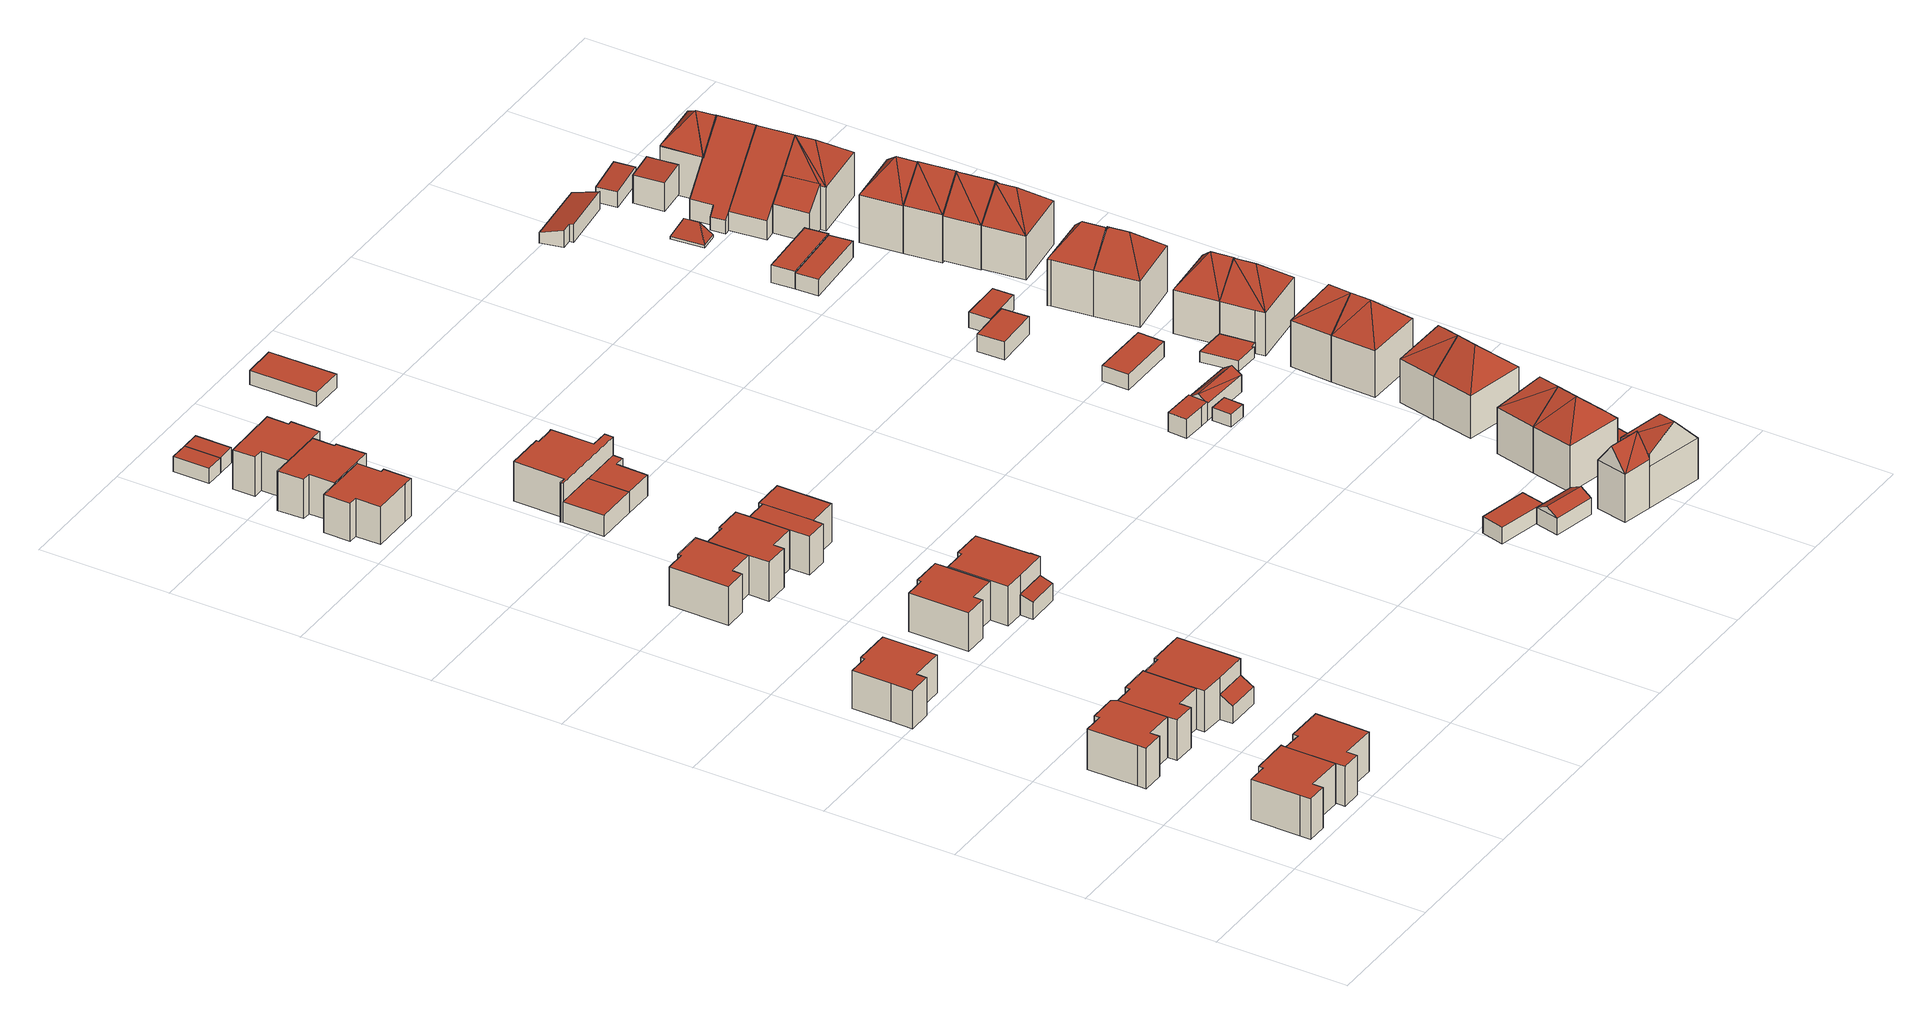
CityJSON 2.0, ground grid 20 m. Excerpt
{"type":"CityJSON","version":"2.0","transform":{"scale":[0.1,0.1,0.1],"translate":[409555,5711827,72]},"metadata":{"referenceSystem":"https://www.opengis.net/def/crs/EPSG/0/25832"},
"CityObjects":{
"building1":{"type":"Building","attributes":{"Gemeindeschluessel":"05978036","Geometrietyp2DReferenz":"3000","function":"31001_1000","roofType":"1000","measuredHeight":6.42},"geometry":[{"type":"MultiSurface","lod":"2","boundaries":[[[0,1,2,3]],[[1,4,5,2]],[[4,6,7,5]],[[6,8,9,7]],[[8,10,11,9]],[[10,12,13,11]],[[12,14,15,13]],[[14,16,17,15]],[[16,18,19,17]],[[18,0,3,19]],[[18,16,14,12,10,8,6,4,1,0]],[[3,2,5,7,9,11,13,15,17,19]]],"semantics":{"surfaces":[{"type":"WallSurface"},{"type":"RoofSurface"},{"type":"GroundSurface"}],"values":[0,0,0,0,0,0,0,0,0,0,1,2]}}]},
"building2":{"type":"Building","attributes":{"Gemeindeschluessel":"05978036","Geometrietyp2DReferenz":"3000","function":"31001_1000","roofType":"1000","measuredHeight":6.4},"geometry":[{"type":"MultiSurface","lod":"2","boundaries":[[[20,21,22,23]],[[21,24,25,22]],[[24,26,27,25]],[[26,28,29,27]],[[28,30,31,29]],[[30,32,33,31]],[[32,34,35,33]],[[34,36,37,35]],[[36,38,39,37]],[[38,20,23,39]],[[38,36,34,32,30,28,26,24,21,20]],[[23,22,25,27,29,31,33,35,37,39]]],"semantics":{"surfaces":[{"type":"WallSurface"},{"type":"RoofSurface"},{"type":"GroundSurface"}],"values":[0,0,0,0,0,0,0,0,0,0,1,2]}}]},
"building3":{"type":"Building","attributes":{"Gemeindeschluessel":"05978036","Geometrietyp2DReferenz":"3000","function":"31001_1000","roofType":"1000","measuredHeight":6.36},"geometry":[{"type":"MultiSurface","lod":"2","boundaries":[[[40,14,41,42]],[[14,12,43,41]],[[12,44,45,43]],[[44,46,47,45]],[[46,48,49,47]],[[48,50,51,49]],[[50,52,53,51]],[[52,54,55,53]],[[54,40,42,55]],[[54,52,50,48,46,44,12,14,40]],[[42,41,43,45,47,49,51,53,55]]],"semantics":{"surfaces":[{"type":"WallSurface"},{"type":"RoofSurface"},{"type":"GroundSurface"}],"values":[0,0,0,0,0,0,0,0,0,1,2]}}]},
"building4":{"type":"Building","attributes":{"Gemeindeschluessel":"05978036","Geometrietyp2DReferenz":"3000","function":"31001_1000","roofType":"1000","measuredHeight":6.06},"geometry":[{"type":"MultiSurface","lod":"2","boundaries":[[[56,57,58,59]],[[57,60,61,58]],[[60,62,63,61]],[[62,64,65,63]],[[64,66,67,65]],[[66,68,69,67]],[[68,70,71,69]],[[70,72,73,71]],[[72,56,59,73]],[[72,70,68,66,64,62,60,57,56]],[[59,58,61,63,65,67,69,71,73]]],"semantics":{"surfaces":[{"type":"WallSurface"},{"type":"RoofSurface"},{"type":"GroundSurface"}],"values":[0,0,0,0,0,0,0,0,0,1,2]}}]},
"building5":{"type":"Building","attributes":{"Gemeindeschluessel":"05978036","Geometrietyp2DReferenz":"3000","function":"31001_1000","roofType":"1000","measuredHeight":6.47},"geometry":[{"type":"MultiSurface","lod":"2","boundaries":[[[74,34,35,75]],[[34,32,33,35]],[[32,76,77,33]],[[76,78,79,77]],[[78,80,81,79]],[[80,82,83,81]],[[82,84,85,83]],[[84,86,87,85]],[[86,88,89,87]],[[88,74,75,89]],[[88,86,84,82,80,78,76,32,34,74]],[[75,35,33,77,79,81,83,85,87,89]]],"semantics":{"surfaces":[{"type":"WallSurface"},{"type":"RoofSurface"},{"type":"GroundSurface"}],"values":[0,0,0,0,0,0,0,0,0,0,1,2]}}]},
"building6":{"type":"Building","attributes":{"Gemeindeschluessel":"05978036","Geometrietyp2DReferenz":"3000","function":"31001_1000"},"children":["building6-1","building6-2"]},
"building6-1":{"type":"BuildingPart","attributes":{"roofType":"1000","measuredHeight":6.48},"parents":["building6"],"geometry":[{"type":"MultiSurface","lod":"2","boundaries":[[[90,91,92,93]],[[91,94,95,92]],[[94,96,97,95]],[[96,98,99,97]],[[98,100,101,99]],[[100,102,103,104,101]],[[105,106,107,108,109]],[[106,90,93,107]],[[106,105,102,100,98,96,94,91,90]],[[93,92,95,97,99,101,104,108,107]],[[109,103,102,105]],[[109,108,104,103]]],"semantics":{"surfaces":[{"type":"WallSurface"},{"type":"RoofSurface"},{"type":"GroundSurface"},{"type":"ClosureSurface"}],"values":[0,0,0,0,0,0,0,0,1,2,0,3]}}]},
"building6-2":{"type":"BuildingPart","attributes":{"roofType":"2100","measuredHeight":3.82},"parents":["building6"],"geometry":[{"type":"MultiSurface","lod":"2","boundaries":[[[110,109,108,111]],[[103,112,113,104]],[[112,114,115,113]],[[114,110,111,115]],[[114,112,103,109,110]],[[111,108,104,113,115]],[[104,108,109,103]]],"semantics":{"surfaces":[{"type":"WallSurface"},{"type":"RoofSurface"},{"type":"GroundSurface"},{"type":"ClosureSurface"}],"values":[0,0,0,0,1,2,3]}}]},
"building7":{"type":"Building","attributes":{"Gemeindeschluessel":"05978036","Geometrietyp2DReferenz":"3000","function":"31001_1000","roofType":"1000","measuredHeight":6.13},"geometry":[{"type":"MultiSurface","lod":"2","boundaries":[[[116,117,118,119]],[[117,120,121,118]],[[120,122,123,121]],[[122,124,125,123]],[[124,126,127,125]],[[126,128,129,127]],[[128,130,131,129]],[[130,132,133,131]],[[132,116,119,133]],[[132,130,128,126,124,122,120,117,116]],[[119,118,121,123,125,127,129,131,133]]],"semantics":{"surfaces":[{"type":"WallSurface"},{"type":"RoofSurface"},{"type":"GroundSurface"}],"values":[0,0,0,0,0,0,0,0,0,1,2]}}]},
"building8":{"type":"Building","attributes":{"Gemeindeschluessel":"05978036","Geometrietyp2DReferenz":"3000","function":"31001_1000","roofType":"1000","measuredHeight":6.18},"geometry":[{"type":"MultiSurface","lod":"2","boundaries":[[[134,135,136,137]],[[135,138,139,136]],[[138,140,141,139]],[[140,142,143,141]],[[142,144,145,143]],[[144,146,147,145]],[[146,148,149,147]],[[148,150,151,149]],[[150,134,137,151]],[[150,148,146,144,142,140,138,135,134]],[[137,136,139,141,143,145,147,149,151]]],"semantics":{"surfaces":[{"type":"WallSurface"},{"type":"RoofSurface"},{"type":"GroundSurface"}],"values":[0,0,0,0,0,0,0,0,0,1,2]}}]},
"building9":{"type":"Building","attributes":{"Gemeindeschluessel":"05978036","Geometrietyp2DReferenz":"3000","function":"31001_1000","roofType":"1000","measuredHeight":6.03},"geometry":[{"type":"MultiSurface","lod":"2","boundaries":[[[152,153,154,155]],[[153,156,157,154]],[[156,158,159,157]],[[158,160,161,159]],[[160,162,163,161]],[[162,164,165,163]],[[164,166,167,165]],[[166,168,169,167]],[[168,170,171,169]],[[170,152,155,171]],[[170,168,166,164,162,160,158,156,153,152]],[[155,154,157,159,161,163,165,167,169,171]]],"semantics":{"surfaces":[{"type":"WallSurface"},{"type":"RoofSurface"},{"type":"GroundSurface"}],"values":[0,0,0,0,0,0,0,0,0,0,1,2]}}]},
"building10":{"type":"Building","attributes":{"Gemeindeschluessel":"05978036","Geometrietyp2DReferenz":"3000","function":"31001_1000","roofType":"1000","measuredHeight":6.16},"geometry":[{"type":"MultiSurface","lod":"2","boundaries":[[[172,116,173,174]],[[116,132,175,173]],[[132,176,177,175]],[[176,178,179,177]],[[178,180,181,179]],[[180,182,183,181]],[[182,184,185,183]],[[184,186,187,185]],[[186,188,189,187]],[[188,172,174,189]],[[188,186,184,182,180,178,176,132,116,172]],[[174,173,175,177,179,181,183,185,187,189]]],"semantics":{"surfaces":[{"type":"WallSurface"},{"type":"RoofSurface"},{"type":"GroundSurface"}],"values":[0,0,0,0,0,0,0,0,0,0,1,2]}}]},
"building11":{"type":"Building","attributes":{"Gemeindeschluessel":"05978036","Geometrietyp2DReferenz":"3000","function":"31001_1000"},"children":["building11-1","building11-2"]},
"building11-1":{"type":"BuildingPart","attributes":{"roofType":"2100","measuredHeight":3.26},"parents":["building11"],"geometry":[{"type":"MultiSurface","lod":"2","boundaries":[[[190,191,192,193]],[[194,195,196,197]],[[195,190,193,196]],[[195,194,191,190]],[[193,192,197,196]],[[197,192,191,194]]],"semantics":{"surfaces":[{"type":"WallSurface"},{"type":"RoofSurface"},{"type":"GroundSurface"},{"type":"ClosureSurface"}],"values":[0,0,0,1,2,3]}}]},
"building11-2":{"type":"BuildingPart","attributes":{"roofType":"1000","measuredHeight":6.27},"parents":["building11"],"geometry":[{"type":"MultiSurface","lod":"2","boundaries":[[[198,199,151,137]],[[199,200,201,151]],[[200,202,203,201]],[[202,204,205,203]],[[204,206,207,205]],[[206,208,209,207]],[[208,210,194,197,209]],[[211,212,213,192,191]],[[212,198,137,213]],[[212,211,210,208,206,204,202,200,199,198]],[[137,151,201,203,205,207,209,197,192,213]],[[191,194,210,211]],[[191,192,197,194]]],"semantics":{"surfaces":[{"type":"WallSurface"},{"type":"RoofSurface"},{"type":"GroundSurface"},{"type":"ClosureSurface"}],"values":[0,0,0,0,0,0,0,0,0,1,2,0,3]}}]},
"building12":{"type":"Building","attributes":{"Gemeindeschluessel":"05978036","Geometrietyp2DReferenz":"3000","function":"31001_1000","roofType":"1000","measuredHeight":6.2},"geometry":[{"type":"MultiSurface","lod":"2","boundaries":[[[214,215,216,217]],[[215,218,219,216]],[[218,220,221,219]],[[220,222,223,221]],[[222,224,225,223]],[[224,226,157,225]],[[226,227,154,157]],[[227,228,229,154]],[[228,230,231,229]],[[230,214,217,231]],[[230,228,227,226,224,222,220,218,215,214]],[[217,216,219,221,223,225,157,154,229,231]]],"semantics":{"surfaces":[{"type":"WallSurface"},{"type":"RoofSurface"},{"type":"GroundSurface"}],"values":[0,0,0,0,0,0,0,0,0,0,1,2]}}]},
"building13":{"type":"Building","attributes":{"Gemeindeschluessel":"05978036","Geometrietyp2DReferenz":"3000","function":"31001_2460","roofType":"1000","measuredHeight":2.4},"geometry":[{"type":"MultiSurface","lod":"2","boundaries":[[[232,233,234,235]],[[233,236,237,234]],[[236,238,239,237]],[[238,232,235,239]],[[238,236,233,232]],[[235,234,237,239]]],"semantics":{"surfaces":[{"type":"WallSurface"},{"type":"RoofSurface"},{"type":"GroundSurface"}],"values":[0,0,0,0,1,2]}}]},
"building14":{"type":"Building","attributes":{"Gemeindeschluessel":"05978036","Geometrietyp2DReferenz":"3000","function":"31001_1000","roofType":"1000","measuredHeight":6.21},"geometry":[{"type":"MultiSurface","lod":"2","boundaries":[[[215,240,241,216]],[[240,242,243,241]],[[242,244,245,243]],[[244,246,247,245]],[[246,248,249,247]],[[248,250,251,249]],[[250,252,253,251]],[[252,218,219,253]],[[218,215,216,219]],[[218,252,250,248,246,244,242,240,215]],[[216,241,243,245,247,249,251,253,219]]],"semantics":{"surfaces":[{"type":"WallSurface"},{"type":"RoofSurface"},{"type":"GroundSurface"}],"values":[0,0,0,0,0,0,0,0,0,1,2]}}]},
"building15":{"type":"Building","attributes":{"Gemeindeschluessel":"05978036","Geometrietyp2DReferenz":"3000","function":"31001_1000"},"children":["building15-1","building15-2"]},
"building15-1":{"type":"BuildingPart","attributes":{"roofType":"1000","measuredHeight":6.13},"parents":["building15"],"geometry":[{"type":"MultiSurface","lod":"2","boundaries":[[[254,255,256,257]],[[255,258,259,256]],[[258,184,260,259]],[[184,182,261,260]],[[182,262,263,261]],[[182,184,258,255,254,262]],[[263,257,256,259,260,261]],[[254,257,263,262]]],"semantics":{"surfaces":[{"type":"WallSurface"},{"type":"RoofSurface"},{"type":"GroundSurface"},{"type":"ClosureSurface"}],"values":[0,0,0,0,0,1,2,3]}}]},
"building15-2":{"type":"BuildingPart","attributes":{"roofType":"1000","measuredHeight":6.13},"parents":["building15"],"geometry":[{"type":"MultiSurface","lod":"2","boundaries":[[[264,254,257,265]],[[262,266,267,263]],[[266,268,269,267]],[[268,264,265,269]],[[268,266,262,254,264]],[[265,257,263,267,269]],[[254,262,263,257]]],"semantics":{"surfaces":[{"type":"WallSurface"},{"type":"RoofSurface"},{"type":"GroundSurface"},{"type":"ClosureSurface"}],"values":[0,0,0,0,1,2,3]}}]},
"building16":{"type":"Building","attributes":{"Gemeindeschluessel":"05978036","Geometrietyp2DReferenz":"3000","function":"31001_2460","roofType":"1000","measuredHeight":2.4},"geometry":[{"type":"MultiSurface","lod":"2","boundaries":[[[238,236,237,239]],[[236,270,271,237]],[[270,272,273,271]],[[272,238,239,273]],[[272,270,236,238]],[[239,237,271,273]]],"semantics":{"surfaces":[{"type":"WallSurface"},{"type":"RoofSurface"},{"type":"GroundSurface"}],"values":[0,0,0,0,1,2]}}]},
"building17":{"type":"Building","attributes":{"Gemeindeschluessel":"05978036","Geometrietyp2DReferenz":"3000","function":"31001_1000"},"children":["building17-1","building17-2","building17-3"]},
"building17-1":{"type":"BuildingPart","attributes":{"roofType":"1000","measuredHeight":3.3},"parents":["building17"],"geometry":[{"type":"MultiSurface","lod":"2","boundaries":[[[274,275,276,277]],[[274,277,278,279]],[[279,280,275,274]],[[277,276,281,278]],[[281,276,275,280]],[[279,278,281,280]]],"semantics":{"surfaces":[{"type":"WallSurface"},{"type":"RoofSurface"},{"type":"GroundSurface"},{"type":"ClosureSurface"}],"values":[0,0,1,2,3,3]}}]},
"building17-2":{"type":"BuildingPart","attributes":{"roofType":"1000","measuredHeight":6.22},"parents":["building17"],"geometry":[{"type":"MultiSurface","lod":"2","boundaries":[[[282,283,284,285]],[[283,286,287,284]],[[286,288,289,287]],[[288,290,291,289]],[[290,292,293,291]],[[292,294,295,293]],[[294,296,297,295]],[[296,298,299,297]],[[298,300,301,299]],[[300,302,303,304,301]],[[305,282,285,276,275]],[[305,302,300,298,296,294,292,290,288,286,283,282]],[[285,284,287,289,291,293,295,297,299,301,304,281,276]],[[275,280,303,302,305]],[[275,276,281,280]],[[280,281,304,303]]],"semantics":{"surfaces":[{"type":"WallSurface"},{"type":"RoofSurface"},{"type":"GroundSurface"},{"type":"ClosureSurface"}],"values":[0,0,0,0,0,0,0,0,0,0,0,1,2,0,3,3]}}]},
"building17-3":{"type":"BuildingPart","attributes":{"roofType":"1000","measuredHeight":3.25},"parents":["building17"],"geometry":[{"type":"MultiSurface","lod":"2","boundaries":[[[303,306,307,304]],[[306,308,309,307]],[[308,310,311,309]],[[310,279,278,311]],[[310,308,306,303,280,279]],[[278,281,304,307,309,311]],[[281,278,279,280]],[[281,280,303,304]]],"semantics":{"surfaces":[{"type":"WallSurface"},{"type":"RoofSurface"},{"type":"GroundSurface"},{"type":"ClosureSurface"}],"values":[0,0,0,0,1,2,3,3]}}]},
"building18":{"type":"Building","attributes":{"Gemeindeschluessel":"05978036","Geometrietyp2DReferenz":"3000","function":"31001_2460","roofType":"1000","measuredHeight":2.18},"geometry":[{"type":"MultiSurface","lod":"2","boundaries":[[[312,313,314,315]],[[313,316,317,314]],[[316,318,319,317]],[[318,312,315,319]],[[318,316,313,312]],[[315,314,317,319]]],"semantics":{"surfaces":[{"type":"WallSurface"},{"type":"RoofSurface"},{"type":"GroundSurface"}],"values":[0,0,0,0,1,2]}}]},
"building19":{"type":"Building","attributes":{"Gemeindeschluessel":"05978036","Geometrietyp2DReferenz":"3000","function":"31001_2460","roofType":"1000","measuredHeight":2.6},"geometry":[{"type":"MultiSurface","lod":"2","boundaries":[[[320,321,322,323]],[[321,324,325,322]],[[324,326,327,325]],[[326,320,323,327]],[[326,324,321,320]],[[323,322,325,327]]],"semantics":{"surfaces":[{"type":"WallSurface"},{"type":"RoofSurface"},{"type":"GroundSurface"}],"values":[0,0,0,0,1,2]}}]},
"building20":{"type":"Building","attributes":{"Gemeindeschluessel":"05978036","Geometrietyp2DReferenz":"3000","function":"31001_2460","roofType":"3100","measuredHeight":3.61},"geometry":[{"type":"MultiSurface","lod":"2","boundaries":[[[328,329,330,331]],[[329,332,333,330]],[[332,334,335,333]],[[334,328,331,335]],[[332,329,336]],[[328,334,337]],[[329,328,337,336]],[[334,332,336,337]],[[331,330,333,335]]],"semantics":{"surfaces":[{"type":"WallSurface"},{"type":"RoofSurface"},{"type":"GroundSurface"}],"values":[0,0,0,0,0,0,1,1,2]}}]},
"building21":{"type":"Building","attributes":{"Gemeindeschluessel":"05978036","Geometrietyp2DReferenz":"3000","function":"31001_1000"},"children":["building21-1","building21-2"]},
"building21-1":{"type":"BuildingPart","attributes":{"roofType":"5000","measuredHeight":11.39},"parents":["building21"],"geometry":[{"type":"MultiSurface","lod":"2","boundaries":[[[338,339,340,341]],[[339,342,343,340]],[[342,344,345,343]],[[344,346,347,345]],[[346,348,349,347]],[[348,350,351,349]],[[350,352,353,351]],[[352,354,355,353]],[[356,357,358]],[[357,359,358]],[[357,360,361,362,363,364,359]],[[359,356,358]],[[356,359,352,350,348,365]],[[344,356,365,346]],[[346,365,348]],[[352,359,364,366,354]],[[338,367,361,360,339]],[[339,360,357,342]],[[342,357,356,344]],[[341,340,343,345,347,349,351,353,355]],[[341,355,354,338]],[[367,362,361]],[[366,364,363]],[[354,366,367,338]],[[366,363,362,367]]],"semantics":{"surfaces":[{"type":"WallSurface"},{"type":"RoofSurface"},{"type":"GroundSurface"},{"type":"ClosureSurface"}],"values":[0,0,0,0,0,0,0,0,1,1,1,1,1,0,0,0,0,0,0,2,3,0,0,3,3]}}]},
"building21-2":{"type":"BuildingPart","attributes":{"roofType":"3100","measuredHeight":11.04},"parents":["building21"],"geometry":[{"type":"MultiSurface","lod":"2","boundaries":[[[366,368,369,355,354]],[[368,370,371,369]],[[370,367,338,341,371]],[[372,373,362,367]],[[367,370,372]],[[373,372,368]],[[368,366,363,373]],[[372,370,368]],[[341,355,369,371]],[[354,355,341,338]],[[354,338,367,366]],[[362,373,363]],[[367,362,363,366]]],"semantics":{"surfaces":[{"type":"WallSurface"},{"type":"RoofSurface"},{"type":"GroundSurface"},{"type":"ClosureSurface"}],"values":[0,0,0,1,1,1,1,0,2,3,3,0,3]}}]},
"building22":{"type":"Building","attributes":{"Gemeindeschluessel":"05978036","Geometrietyp2DReferenz":"3000","function":"31001_2460","roofType":"9999","measuredHeight":3},"geometry":[{"type":"MultiSurface","lod":"2","boundaries":[[[374,375,376,377,378]],[[378,377,379,380]],[[377,376,381,379]],[[376,375,382,381]],[[375,374,383,382]],[[374,378,380,383]],[[380,379,381,382,383]]],"semantics":{"surfaces":[{"type":"RoofSurface"},{"type":"WallSurface"},{"type":"GroundSurface"}],"values":[0,1,1,1,1,1,2]}}]},
"building23":{"type":"Building","attributes":{"Gemeindeschluessel":"05978036","Geometrietyp2DReferenz":"3000","function":"31001_1310","roofType":"1000","measuredHeight":2.07},"geometry":[{"type":"MultiSurface","lod":"2","boundaries":[[[384,385,386,387]],[[385,388,389,386]],[[388,390,391,389]],[[390,384,387,391]],[[390,388,385,384]],[[387,386,389,391]]],"semantics":{"surfaces":[{"type":"WallSurface"},{"type":"RoofSurface"},{"type":"GroundSurface"}],"values":[0,0,0,0,1,2]}}]},
"building24":{"type":"Building","attributes":{"Gemeindeschluessel":"05978036","Geometrietyp2DReferenz":"3000","function":"31001_1000"},"children":["building24-1","building24-2"]},
"building24-1":{"type":"BuildingPart","attributes":{"roofType":"1000","measuredHeight":3.26},"parents":["building24"],"geometry":[{"type":"MultiSurface","lod":"2","boundaries":[[[392,393,394,395]],[[393,396,397,394]],[[396,398,399,397]],[[398,400,401,399]],[[400,402,403,401]],[[402,404,405,403]],[[402,400,398,396,393,392,404]],[[405,395,394,397,399,401,403]],[[395,405,404,392]]],"semantics":{"surfaces":[{"type":"WallSurface"},{"type":"RoofSurface"},{"type":"GroundSurface"},{"type":"ClosureSurface"}],"values":[0,0,0,0,0,0,1,2,3]}}]},
"building24-2":{"type":"BuildingPart","attributes":{"roofType":"5000","measuredHeight":11.47},"parents":["building24"],"geometry":[{"type":"MultiSurface","lod":"2","boundaries":[[[406,407,408,405,404]],[[407,409,410,408]],[[409,411,412,410]],[[411,413,414,412]],[[413,415,392,395,414]],[[409,407,416]],[[407,406,415,413,417]],[[407,417,416]],[[411,416,417]],[[416,411,409]],[[417,413,411]],[[395,405,408,410,412,414]],[[404,392,415,406]],[[404,405,395,392]]],"semantics":{"surfaces":[{"type":"WallSurface"},{"type":"RoofSurface"},{"type":"GroundSurface"},{"type":"ClosureSurface"}],"values":[0,0,0,0,0,1,1,1,1,1,0,2,0,3]}}]},
"building25":{"type":"Building","attributes":{"Gemeindeschluessel":"05978036","Geometrietyp2DReferenz":"3000","function":"31001_2460","roofType":"3100","measuredHeight":3.67},"geometry":[{"type":"MultiSurface","lod":"2","boundaries":[[[418,419,420,383]],[[419,421,422,420]],[[421,423,380,422]],[[423,418,383,380]],[[421,419,424]],[[418,423,425]],[[418,424,419]],[[424,418,425]],[[425,421,424]],[[421,425,423]],[[383,420,422,380]]],"semantics":{"surfaces":[{"type":"WallSurface"},{"type":"RoofSurface"},{"type":"GroundSurface"}],"values":[0,0,0,0,0,0,1,1,1,1,2]}}]},
"building26":{"type":"Building","attributes":{"Gemeindeschluessel":"05978036","Geometrietyp2DReferenz":"3000","function":"31001_1000","roofType":"5000","measuredHeight":11.5},"geometry":[{"type":"MultiSurface","lod":"2","boundaries":[[[411,426,427,412]],[[426,428,429,427]],[[428,413,414,429]],[[413,411,412,414]],[[428,426,430]],[[411,413,431]],[[426,431,430]],[[431,426,411]],[[430,413,428]],[[413,430,431]],[[412,427,429,414]]],"semantics":{"surfaces":[{"type":"WallSurface"},{"type":"RoofSurface"},{"type":"GroundSurface"}],"values":[0,0,0,0,1,0,1,1,1,1,2]}}]},
"building27":{"type":"Building","attributes":{"Gemeindeschluessel":"05978036","Geometrietyp2DReferenz":"3000","function":"31001_2460","roofType":"1000","measuredHeight":2.56},"geometry":[{"type":"MultiSurface","lod":"2","boundaries":[[[432,433,434,435]],[[433,436,437,434]],[[436,438,439,437]],[[438,432,435,439]],[[438,436,433,432]],[[435,434,437,439]]],"semantics":{"surfaces":[{"type":"WallSurface"},{"type":"RoofSurface"},{"type":"GroundSurface"}],"values":[0,0,0,0,1,2]}}]},
"building28":{"type":"Building","attributes":{"Gemeindeschluessel":"05978036","Geometrietyp2DReferenz":"3000","function":"31001_1000","roofType":"5000","measuredHeight":11.03},"geometry":[{"type":"MultiSurface","lod":"2","boundaries":[[[440,441,442,443]],[[441,444,445,442]],[[444,446,447,445]],[[446,440,443,447]],[[444,441,448]],[[440,446,449]],[[441,440,449,448]],[[446,444,448,449]],[[443,442,445,447]]],"semantics":{"surfaces":[{"type":"WallSurface"},{"type":"RoofSurface"},{"type":"GroundSurface"}],"values":[0,0,0,0,1,0,1,1,2]}}]},
"building29":{"type":"Building","attributes":{"Gemeindeschluessel":"05978036","Geometrietyp2DReferenz":"3000","function":"31001_2460","roofType":"1000","measuredHeight":2.84},"geometry":[{"type":"MultiSurface","lod":"2","boundaries":[[[450,451,452,453]],[[451,454,455,452]],[[454,456,457,455]],[[456,450,453,457]],[[456,454,451,450]],[[453,452,455,457]]],"semantics":{"surfaces":[{"type":"WallSurface"},{"type":"RoofSurface"},{"type":"GroundSurface"}],"values":[0,0,0,0,1,2]}}]},
"building30":{"type":"Building","attributes":{"Gemeindeschluessel":"05978036","Geometrietyp2DReferenz":"3000","function":"31001_1000","roofType":"5000","measuredHeight":11.17},"geometry":[{"type":"MultiSurface","lod":"2","boundaries":[[[446,458,459,460]],[[458,461,462,459]],[[461,440,463,462]],[[440,446,460,463]],[[461,458,464]],[[446,440,449]],[[458,449,464]],[[449,458,446]],[[464,440,461]],[[440,464,449]],[[460,459,462,463]]],"semantics":{"surfaces":[{"type":"WallSurface"},{"type":"RoofSurface"},{"type":"GroundSurface"}],"values":[0,0,0,0,1,0,1,1,1,1,2]}}]},
"building31":{"type":"Building","attributes":{"Gemeindeschluessel":"05978036","Geometrietyp2DReferenz":"3000","function":"31001_2460","roofType":"1000","measuredHeight":2.38},"geometry":[{"type":"MultiSurface","lod":"2","boundaries":[[[465,466,467,468]],[[466,469,470,467]],[[469,471,472,470]],[[471,465,468,472]],[[471,469,466,465]],[[468,467,470,472]]],"semantics":{"surfaces":[{"type":"WallSurface"},{"type":"RoofSurface"},{"type":"GroundSurface"}],"values":[0,0,0,0,1,2]}}]},
"building32":{"type":"Building","attributes":{"Gemeindeschluessel":"05978036","Geometrietyp2DReferenz":"3000","function":"31001_1000","roofType":"5000","measuredHeight":11.47},"geometry":[{"type":"MultiSurface","lod":"2","boundaries":[[[473,474,475,476]],[[474,477,478,475]],[[477,479,480,478]],[[479,473,476,480]],[[477,474,481]],[[473,479,482]],[[482,474,473]],[[474,482,481]],[[479,481,482]],[[481,479,477]],[[476,475,478,480]]],"semantics":{"surfaces":[{"type":"WallSurface"},{"type":"RoofSurface"},{"type":"GroundSurface"}],"values":[0,0,0,0,1,0,1,1,1,1,2]}}]},
"building33":{"type":"Building","attributes":{"Gemeindeschluessel":"05978036","Geometrietyp2DReferenz":"3000","function":"31001_1000","roofType":"5000","measuredHeight":11.48},"geometry":[{"type":"MultiSurface","lod":"2","boundaries":[[[479,483,484,480]],[[483,485,486,484]],[[485,473,476,486]],[[473,479,480,476]],[[485,483,487]],[[479,473,482]],[[483,482,487]],[[482,483,479]],[[487,473,485]],[[473,487,482]],[[480,484,486,476]]],"semantics":{"surfaces":[{"type":"WallSurface"},{"type":"RoofSurface"},{"type":"GroundSurface"}],"values":[0,0,0,0,1,0,1,1,1,1,2]}}]},
"building34":{"type":"Building","attributes":{"Gemeindeschluessel":"05978036","Geometrietyp2DReferenz":"3000","function":"31001_1000"},"children":["building34-1","building34-2","building34-3"]},
"building34-1":{"type":"BuildingPart","attributes":{"roofType":"5000","measuredHeight":10.93},"parents":["building34"],"geometry":[{"type":"MultiSurface","lod":"2","boundaries":[[[488,489,490,491,492]],[[489,493,494,490]],[[493,495,496,497,494]],[[498,499,500,501,502]],[[499,503,504,505,500]],[[493,489,506]],[[499,506,489,488,503]],[[506,499,507]],[[507,493,506]],[[493,507,498,495]],[[507,499,498]],[[505,491,490,494,497,501,500]],[[492,504,503,488]],[[492,491,505,504]],[[502,496,495,498]],[[502,501,497,496]]],"semantics":{"surfaces":[{"type":"WallSurface"},{"type":"RoofSurface"},{"type":"GroundSurface"},{"type":"ClosureSurface"}],"values":[0,0,0,0,0,1,1,1,1,1,0,2,0,3,0,3]}}]},
"building34-2":{"type":"BuildingPart","attributes":{"roofType":"1000","measuredHeight":2.9},"parents":["building34"],"geometry":[{"type":"MultiSurface","lod":"2","boundaries":[[[504,508,509,505]],[[508,510,511,509]],[[510,512,513,511]],[[512,514,515,513]],[[514,492,491,515]],[[514,512,510,508,504,492]],[[491,505,509,511,513,515]],[[505,491,492,504]]],"semantics":{"surfaces":[{"type":"WallSurface"},{"type":"RoofSurface"},{"type":"GroundSurface"},{"type":"ClosureSurface"}],"values":[0,0,0,0,0,1,2,3]}}]},
"building34-3":{"type":"BuildingPart","attributes":{"roofType":"1000","measuredHeight":1.72},"parents":["building34"],"geometry":[{"type":"MultiSurface","lod":"2","boundaries":[[[516,517,518,519]],[[517,520,521,518]],[[520,502,501,521]],[[496,522,523,497]],[[522,516,519,523]],[[522,496,502,520,517,516]],[[519,518,521,501,497,523]],[[497,501,502,496]]],"semantics":{"surfaces":[{"type":"WallSurface"},{"type":"RoofSurface"},{"type":"GroundSurface"},{"type":"ClosureSurface"}],"values":[0,0,0,0,0,1,2,3]}}]},
"building35":{"type":"Building","attributes":{"Gemeindeschluessel":"05978036","Geometrietyp2DReferenz":"3000","function":"31001_2460","roofType":"1000","measuredHeight":2.59},"geometry":[{"type":"MultiSurface","lod":"2","boundaries":[[[524,525,526,527]],[[525,528,529,526]],[[528,530,531,529]],[[530,532,533,531]],[[532,524,527,533]],[[532,530,528,525,524]],[[527,526,529,531,533]]],"semantics":{"surfaces":[{"type":"WallSurface"},{"type":"RoofSurface"},{"type":"GroundSurface"}],"values":[0,0,0,0,0,1,2]}}]},
"building36":{"type":"Building","attributes":{"Gemeindeschluessel":"05978036","Geometrietyp2DReferenz":"3000","function":"31001_2460","roofType":"1000","measuredHeight":2.76},"geometry":[{"type":"MultiSurface","lod":"2","boundaries":[[[534,535,536,526]],[[535,537,538,536]],[[537,539,540,538]],[[539,541,531,540]],[[541,542,529,531]],[[542,534,526,529]],[[542,541,539,537,535,534]],[[526,536,538,540,531,529]]],"semantics":{"surfaces":[{"type":"WallSurface"},{"type":"RoofSurface"},{"type":"GroundSurface"}],"values":[0,0,0,0,0,0,1,2]}}]},
"building37":{"type":"Building","attributes":{"Gemeindeschluessel":"05978036","Geometrietyp2DReferenz":"3000","function":"31001_1000","roofType":"5000","measuredHeight":11.09},"geometry":[{"type":"MultiSurface","lod":"2","boundaries":[[[498,543,544,545]],[[543,546,547,544]],[[546,499,548,547]],[[499,498,545,548]],[[546,543,549]],[[498,499,550]],[[549,498,550]],[[498,549,543]],[[546,550,499]],[[550,546,549]],[[545,544,547,548]]],"semantics":{"surfaces":[{"type":"WallSurface"},{"type":"RoofSurface"},{"type":"GroundSurface"}],"values":[0,0,0,0,1,0,1,1,1,1,2]}}]},
"building38":{"type":"Building","attributes":{"Gemeindeschluessel":"05978036","Geometrietyp2DReferenz":"3000","function":"31001_1310","roofType":"2100","measuredHeight":2.83},"geometry":[{"type":"MultiSurface","lod":"2","boundaries":[[[551,552,553,554]],[[552,555,556,553]],[[555,557,558,556]],[[557,559,560,558]],[[559,561,562,560]],[[561,551,554,562]],[[561,559,557,555,552,551]],[[554,553,556,558,560,562]]],"semantics":{"surfaces":[{"type":"WallSurface"},{"type":"RoofSurface"},{"type":"GroundSurface"}],"values":[0,0,0,0,0,0,1,2]}}]},
"building39":{"type":"Building","attributes":{"Gemeindeschluessel":"05978036","Geometrietyp2DReferenz":"3000","function":"31001_1000","roofType":"5000","measuredHeight":11.39},"geometry":[{"type":"MultiSurface","lod":"2","boundaries":[[[563,564,565,566]],[[564,567,568,565]],[[567,569,570,568]],[[569,563,566,570]],[[567,564,571]],[[563,569,572]],[[564,563,572,571]],[[569,567,571,572]],[[566,565,568,570]]],"semantics":{"surfaces":[{"type":"WallSurface"},{"type":"RoofSurface"},{"type":"GroundSurface"}],"values":[0,0,0,0,1,0,1,1,2]}}]},
"building40":{"type":"Building","attributes":{"Gemeindeschluessel":"05978036","Geometrietyp2DReferenz":"3000","function":"31001_2460","roofType":"5000","measuredHeight":2.7},"geometry":[{"type":"MultiSurface","lod":"2","boundaries":[[[573,574,575,576]],[[574,577,578,575]],[[577,579,580,578]],[[579,573,576,580]],[[581,582,579,577]],[[581,577,574]],[[582,581,574,573]],[[582,573,579]],[[576,575,578,580]]],"semantics":{"surfaces":[{"type":"WallSurface"},{"type":"RoofSurface"},{"type":"GroundSurface"}],"values":[0,0,0,0,1,1,1,1,2]}}]},
"building41":{"type":"Building","attributes":{"Gemeindeschluessel":"05978036","Geometrietyp2DReferenz":"3000","function":"31001_1000","roofType":"5000","measuredHeight":11.43},"geometry":[{"type":"MultiSurface","lod":"2","boundaries":[[[569,583,584,570]],[[583,585,586,584]],[[585,587,588,586]],[[587,589,566,588]],[[589,590,591,566]],[[590,569,570,591]],[[587,585,592]],[[585,583,569,590,592]],[[590,589,587,592]],[[570,584,586,588,566,591]]],"semantics":{"surfaces":[{"type":"WallSurface"},{"type":"RoofSurface"},{"type":"GroundSurface"}],"values":[0,0,0,0,0,0,1,1,1,2]}}]},
"building42":{"type":"Building","attributes":{"Gemeindeschluessel":"05978036","Geometrietyp2DReferenz":"3000","function":"31001_1000","roofType":"5000","measuredHeight":10.94},"geometry":[{"type":"MultiSurface","lod":"2","boundaries":[[[593,594,595,596]],[[594,597,598,595]],[[597,599,600,598]],[[599,593,596,600]],[[597,594,601]],[[593,599,602]],[[593,601,594]],[[601,593,602]],[[602,597,601]],[[597,602,599]],[[596,595,598,600]]],"semantics":{"surfaces":[{"type":"WallSurface"},{"type":"RoofSurface"},{"type":"GroundSurface"}],"values":[0,0,0,0,1,0,1,1,1,1,2]}}]},
"building43":{"type":"Building","attributes":{"Gemeindeschluessel":"05978036","Geometrietyp2DReferenz":"3000","function":"31001_1000","roofType":"3100","measuredHeight":11.24},"geometry":[{"type":"MultiSurface","lod":"2","boundaries":[[[603,593,604,605]],[[593,599,606,604]],[[599,607,608,606]],[[607,603,605,608]],[[599,593,609]],[[603,607,610]],[[603,609,593]],[[609,603,610]],[[610,599,609]],[[599,610,607]],[[605,604,606,608]]],"semantics":{"surfaces":[{"type":"WallSurface"},{"type":"RoofSurface"},{"type":"GroundSurface"}],"values":[0,0,0,0,0,0,1,1,1,1,2]}}]},
"building44":{"type":"Building","attributes":{"Gemeindeschluessel":"05978036","Geometrietyp2DReferenz":"3000","function":"31001_1000","roofType":"2100","measuredHeight":4.77},"geometry":[{"type":"MultiSurface","lod":"2","boundaries":[[[611,612,613,614]],[[612,615,616,613]],[[615,617,618,616]],[[617,619,620,618]],[[619,611,614,620]],[[619,617,615,612,611]],[[614,613,616,618,620]]],"semantics":{"surfaces":[{"type":"WallSurface"},{"type":"RoofSurface"},{"type":"GroundSurface"}],"values":[0,0,0,0,0,1,2]}}]},
"building45":{"type":"Building","attributes":{"Gemeindeschluessel":"05978036","Geometrietyp2DReferenz":"3000","function":"31001_2460","roofType":"2100","measuredHeight":2.68},"geometry":[{"type":"MultiSurface","lod":"2","boundaries":[[[621,622,623,624]],[[622,625,626,623]],[[625,627,628,626]],[[627,621,624,628]],[[627,625,622,621]],[[624,623,626,628]]],"semantics":{"surfaces":[{"type":"WallSurface"},{"type":"RoofSurface"},{"type":"GroundSurface"}],"values":[0,0,0,0,1,2]}}]},
"building46":{"type":"Building","attributes":{"Gemeindeschluessel":"05978036","Geometrietyp2DReferenz":"3000","function":"31001_1000","roofType":"3100","measuredHeight":11.76},"geometry":[{"type":"MultiSurface","lod":"2","boundaries":[[[629,630,631,632]],[[630,633,634,631]],[[633,635,636,634]],[[635,629,632,636]],[[633,630,637]],[[629,635,638]],[[629,637,630]],[[637,629,638]],[[638,633,637]],[[633,638,635]],[[632,631,634,636]]],"semantics":{"surfaces":[{"type":"WallSurface"},{"type":"RoofSurface"},{"type":"GroundSurface"}],"values":[0,0,0,0,0,0,1,1,1,1,2]}}]},
"building47":{"type":"Building","attributes":{"Gemeindeschluessel":"05978036","Geometrietyp2DReferenz":"3000","function":"31001_1000","roofType":"5000","measuredHeight":11.65},"geometry":[{"type":"MultiSurface","lod":"2","boundaries":[[[639,640,641,636]],[[640,642,643,641]],[[642,644,632,643]],[[644,639,636,632]],[[642,640,645]],[[639,644,646]],[[645,639,646]],[[639,645,640]],[[642,646,644]],[[646,642,645]],[[636,641,643,632]]],"semantics":{"surfaces":[{"type":"WallSurface"},{"type":"RoofSurface"},{"type":"GroundSurface"}],"values":[0,0,0,0,1,0,1,1,1,1,2]}}]},
"building48":{"type":"Building","attributes":{"Gemeindeschluessel":"05978036","Geometrietyp2DReferenz":"3000","function":"31001_1000"},"children":["building48-1","building48-2"]},
"building48-1":{"type":"BuildingPart","attributes":{"roofType":"2100","measuredHeight":7.21},"parents":["building48"],"geometry":[{"type":"MultiSurface","lod":"2","boundaries":[[[647,648,649,650,651]],[[648,652,653,649]],[[652,654,655,656,653]],[[652,648,647,654]],[[656,650,649,653]],[[651,655,654,647]],[[650,656,655,651]]],"semantics":{"surfaces":[{"type":"WallSurface"},{"type":"RoofSurface"},{"type":"GroundSurface"},{"type":"ClosureSurface"}],"values":[0,0,0,1,2,0,3]}}]},
"building48-2":{"type":"BuildingPart","attributes":{"roofType":"5000","measuredHeight":10.94},"parents":["building48"],"geometry":[{"type":"MultiSurface","lod":"2","boundaries":[[[657,651,650,658]],[[659,660,661,662]],[[660,663,664,661]],[[663,657,658,664]],[[663,665,657]],[[660,665,663]],[[665,660,666]],[[666,657,665]],[[666,651,657]],[[651,666,659,655]],[[660,659,666]],[[658,650,656,662,661,664]],[[662,656,655,659]],[[656,650,651,655]]],"semantics":{"surfaces":[{"type":"WallSurface"},{"type":"RoofSurface"},{"type":"GroundSurface"},{"type":"ClosureSurface"}],"values":[0,0,0,0,1,1,1,1,1,1,0,2,0,3]}}]},
"building49":{"type":"Building","attributes":{"Gemeindeschluessel":"05978036","Geometrietyp2DReferenz":"3000","function":"31001_1000","roofType":"5000","measuredHeight":10.94},"geometry":[{"type":"MultiSurface","lod":"2","boundaries":[[[667,668,669,670]],[[668,671,672,669]],[[671,673,674,672]],[[673,675,676,674]],[[675,677,678,676]],[[677,667,670,678]],[[666,671,668,679]],[[673,666,679,667,677,675]],[[668,667,679]],[[673,671,666]],[[669,672,674,676,678,670]]],"semantics":{"surfaces":[{"type":"WallSurface"},{"type":"RoofSurface"},{"type":"GroundSurface"}],"values":[0,0,0,0,0,0,1,1,0,0,2]}}]},
"building50":{"type":"Building","attributes":{"Gemeindeschluessel":"05978036","Geometrietyp2DReferenz":"3000","function":"31001_1000","roofType":"3100","measuredHeight":11.04},"geometry":[{"type":"MultiSurface","lod":"2","boundaries":[[[680,681,682,683]],[[681,684,685,682]],[[684,686,687,685]],[[686,688,689,687]],[[688,690,691,689]],[[690,692,693,691]],[[692,694,695,693]],[[694,668,669,695]],[[668,696,697,669]],[[696,667,670,697]],[[667,698,678,670]],[[698,680,683,678]],[[696,668,694,692]],[[692,690,688,686,684,681,680,698,667,696]],[[683,682,685,687,689,691,693,695,669,697,670,678]]],"semantics":{"surfaces":[{"type":"WallSurface"},{"type":"RoofSurface"},{"type":"GroundSurface"}],"values":[0,0,0,0,0,0,0,0,0,0,0,0,1,1,2]}}]},
"building51":{"type":"Building","attributes":{"Gemeindeschluessel":"05978036","Geometrietyp2DReferenz":"3000","function":"31001_1000","roofType":"5000","measuredHeight":11.07},"geometry":[{"type":"MultiSurface","lod":"2","boundaries":[[[699,700,695,701]],[[700,702,691,695]],[[702,703,689,691]],[[703,704,705,689]],[[704,699,701,705]],[[699,706,707]],[[706,699,704]],[[707,702,708]],[[707,703,702]],[[703,707,706]],[[708,700,699,707]],[[704,703,706]],[[702,700,708]],[[701,695,691,689,705]]],"semantics":{"surfaces":[{"type":"WallSurface"},{"type":"RoofSurface"},{"type":"GroundSurface"}],"values":[0,0,0,0,0,1,1,1,1,1,1,0,0,2]}}]}
},
"vertices":[
[52,6,87],[52,22,87],[52,22,23],[52,6,23],[52,97,87],[52,97,23],[83,97,87],[83,97,23],[83,104,87],[83,104,23],[141,104,87],[141,104,23],[141,97,87],[141,97,23],[141,21,87],[141,21,23],[84,22,87],[84,22,23],[84,6,87],[84,6,23],
[45,253,86],[45,266,86],[45,266,22],[45,253,22],[45,343,86],[45,343,22],[76,343,86],[76,343,22],[76,351,86],[76,351,22],[118,351,86],[118,351,22],[123,343,86],[123,343,22],[123,267,86],[123,267,22],[79,267,86],[79,267,22],[79,253,86],[79,253,22],
[141,6,87],[141,21,24],[141,6,24],[141,97,24],[171,96,87],[171,96,24],[171,104,87],[171,104,24],[228,103,87],[228,103,24],[227,21,87],[227,21,24],[172,22,87],[172,22,24],[172,6,87],[172,6,24],
[12,590,80],[12,623,80],[12,623,20],[12,590,20],[12,683,80],[12,683,20],[44,683,80],[44,683,20],[44,689,80],[44,689,20],[101,689,80],[101,689,20],[101,606,80],[101,606,20],[48,606,80],[48,606,20],[48,590,80],[48,590,20],
[123,252,86],[123,252,22],[154,343,86],[154,343,22],[154,350,86],[154,350,22],[200,350,86],[200,350,22],[200,344,86],[200,344,22],[200,269,86],[200,269,22],[158,269,86],[158,269,22],[158,252,86],[158,252,22],
[200,347,86],[203,347,86],[203,347,21],[200,347,21],[232,347,86],[232,347,21],[232,352,86],[232,352,21],[290,352,86],[290,352,21],[290,264,86],[290,264,21],[290,255,86],[290,255,60],[290,255,21],[236,255,86],[200,256,86],[200,256,21],[236,255,21],[236,255,60],
[236,235,48],[236,235,21],[290,240,51],[290,240,21],[290,235,48],[290,235,21],
[170,935,84],[128,935,84],[128,935,23],[170,935,23],[128,920,84],[128,920,23],[93,920,84],[93,920,23],[93,1011,84],[93,1011,23],[124,1011,84],[124,1011,23],[124,1016,84],[124,1016,23],[170,1016,84],[170,1016,23],[170,998,84],[170,998,23],
[282,633,82],[240,633,82],[240,633,21],[282,633,21],[240,619,82],[240,619,21],[204,619,82],[204,619,21],[204,711,82],[204,711,21],[236,711,82],[236,711,21],[236,717,82],[236,717,21],[282,717,82],[282,717,21],[282,697,82],[282,697,21],
[9,1489,82],[38,1489,82],[38,1489,22],[9,1489,22],[95,1489,82],[95,1489,22],[95,1452,82],[95,1452,22],[101,1452,82],[101,1452,22],[101,1410,82],[101,1410,22],[86,1410,82],[86,1410,22],[23,1410,82],[23,1410,22],[23,1448,82],[23,1448,22],[9,1448,82],[9,1448,22],
[170,904,84],[170,935,22],[170,904,22],[170,998,22],[206,998,84],[206,998,22],[206,1002,84],[206,1002,22],[249,1002,84],[249,1002,22],[249,981,84],[249,981,22],[249,920,84],[249,920,22],[208,920,84],[208,920,22],[208,904,84],[208,904,22],
[312,585,48],[312,605,54],[312,605,21],[312,585,21],[364,605,54],[364,586,48],[364,586,21],[364,605,21],
[282,633,84],[282,697,84],[316,697,84],[316,697,21],[316,703,84],[316,703,21],[362,703,84],[362,703,21],[363,620,84],[363,620,21],[364,620,84],[364,620,21],[364,605,84],[312,605,84],[282,605,84],[282,605,21],
[23,1568,84],[52,1568,84],[52,1568,22],[23,1568,22],[113,1568,84],[113,1568,22],[113,1534,84],[113,1534,22],[117,1534,84],[117,1534,22],[118,1489,84],[118,1489,22],[95,1489,84],[38,1489,84],[37,1528,84],[37,1528,22],[24,1528,84],[24,1528,22],
[31,1677,46],[31,1732,46],[31,1732,22],[31,1677,22],[60,1732,46],[60,1732,22],[60,1677,46],[60,1677,22],
[52,1610,84],[52,1610,22],[36,1610,84],[36,1610,22],[36,1644,84],[36,1644,22],[126,1645,84],[126,1645,22],[126,1612,84],[126,1612,22],[132,1612,84],[132,1612,22],[132,1568,84],[132,1568,22],
[284,904,84],[284,889,84],[284,889,23],[284,904,23],[249,889,84],[249,889,23],[249,920,23],[249,981,23],[283,981,84],[283,981,23],
[330,904,84],[330,904,23],[283,987,84],[283,987,23],[330,987,84],[330,987,23],
[88,1732,46],[88,1732,22],[88,1677,46],[88,1677,22],
[190,1168,55],[190,1231,55],[190,1231,22],[190,1168,22],[254,1168,22],[254,1168,55],[254,1231,55],[254,1231,22],
[190,1235,84],[200,1235,84],[200,1235,22],[190,1235,22],[201,1313,84],[201,1313,22],[259,1313,84],[259,1313,22],[259,1309,84],[259,1309,22],[288,1309,84],[288,1309,22],[288,1310,84],[288,1310,22],[291,1310,84],[291,1310,22],[291,1244,84],[291,1244,22],[318,1244,84],[318,1244,22],[318,1231,84],[318,1231,55],[318,1231,22],[190,1231,84],
[318,1216,55],[318,1216,22],[302,1216,55],[302,1216,22],[301,1168,55],[301,1168,22],
[323,1760,33],[324,1657,33],[324,1657,11],[323,1760,11],[273,1657,33],[273,1657,11],[272,1759,33],[272,1759,11],
[792,184,45],[867,168,45],[867,168,19],[792,184,19],[859,132,45],[859,132,19],[783,149,45],[783,149,19],
[902,84,45],[838,98,45],[838,98,19],[902,84,19],[846,134,45],[846,134,19],[910,120,45],[910,120,19],[842,116,55],[906,102,55],
[967,73,84],[968,73,84],[968,73,19],[967,73,19],[969,79,84],[969,79,19],[1057,60,84],[1057,60,19],[1053,42,84],[1053,42,19],[1049,24,84],[1049,24,19],[1048,21,84],[1048,21,19],[1045,6,84],[1045,6,19],[955,26,84],[955,26,19],[1057,60,85],[969,79,104],[1006,41,133],[1000,16,133],[968,73,104],[967,73,104],[966,67,104],[957,31,103],[955,26,103],[1053,42,85],[955,26,95],[967,73,95],
[909,36,95],[909,36,19],[919,84,95],[919,84,19],[914,60,129],[961,49,129],
[838,661,46],[789,663,46],[787,634,46],[822,632,46],[836,632,46],[822,632,16],[836,632,16],[787,634,16],[789,663,16],[838,661,16],
[841,627,36],[870,626,36],[870,626,16],[841,627,16],[868,596,36],[868,596,16],[840,597,36],[840,597,16],
[1035,150,46],[1053,146,46],[1053,146,14],[1035,150,14],[1055,148,46],[1055,148,14],[1061,142,46],[1061,142,14],[1055,118,46],[1055,118,14],[1048,116,46],[1048,116,14],[1028,121,46],[1028,121,14],
[1028,121,87],[1028,119,87],[1028,119,14],[939,138,87],[939,138,14],[953,203,87],[953,203,14],[1042,182,87],[1042,182,14],[1035,150,87],[991,160,128],[998,192,128],
[838,661,43],[919,657,43],[919,657,16],[918,628,43],[918,628,16],[836,632,43],[918,643,53],[837,646,53],
[968,267,87],[968,267,14],[1056,246,87],[1056,246,14],[1005,224,129],[998,192,129],
[933,795,44],[932,755,44],[932,755,19],[933,795,19],[842,755,44],[842,755,19],[842,796,44],[842,796,19],
[1079,357,86],[1065,292,86],[1065,292,18],[1079,357,18],[975,312,86],[975,312,18],[989,377,86],[989,377,18],[1027,336,128],[1034,367,128],
[883,974,49],[885,933,49],[885,933,21],[883,974,21],[817,930,49],[817,930,21],[815,971,49],[815,971,21],
[1002,436,86],[1002,436,17],[989,377,17],[1092,417,86],[1092,417,17],[1079,357,17],[1041,401,128],
[861,1011,43],[925,1013,43],[925,1013,19],[861,1011,19],[926,981,43],[926,981,19],[862,978,43],[862,978,19],
[1096,538,85],[1093,471,85],[1093,471,12],[1096,538,12],[1002,474,85],[1002,474,12],[1004,542,85],[1004,542,12],[1049,509,127],[1050,540,127],
[1007,606,85],[1007,606,12],[1099,602,85],[1099,602,12],[1052,575,127],
[1096,664,84],[1098,655,84],[1098,655,16],[1096,664,16],[1096,664,45],[1007,644,84],[1007,644,16],[1005,659,84],[1005,659,33],[1005,659,16],[999,710,84],[1089,719,84],[1089,719,16],[999,710,16],[999,710,33],[1094,685,84],[1094,685,45],[1094,685,16],[1048,683,125],[1044,715,125],
[1108,687,45],[1108,687,16],[1113,683,45],[1113,683,16],[1114,670,45],[1114,670,16],[1110,666,45],[1110,666,16],
[995,655,33],[957,656,33],[957,656,16],[995,655,16],[950,711,33],[950,711,16],[995,658,33],[995,658,16],
[827,1220,42],[825,1255,42],[825,1255,16],[827,1220,16],[914,1262,42],[914,1262,16],[924,1263,42],[924,1263,16],[928,1228,42],[928,1228,16],
[825,1255,44],[822,1290,44],[822,1290,16],[920,1297,44],[920,1297,16],[920,1295,44],[920,1295,16],[924,1263,44],[914,1262,44],
[991,776,84],[991,776,15],[999,710,15],[1081,785,84],[1081,785,15],[1089,719,15],[1040,748,126],[1044,715,126],
[846,1609,35],[851,1569,47],[851,1569,19],[846,1609,19],[767,1559,47],[767,1559,19],[766,1565,46],[766,1565,19],[750,1563,46],[750,1563,19],[743,1597,35],[743,1597,19],
[1066,900,85],[1075,835,85],[1075,835,12],[1066,900,12],[985,823,85],[985,823,12],[976,889,85],[976,889,12],[1025,863,126],[1021,895,126],
[867,1458,22],[872,1408,22],[872,1408,18],[867,1458,18],[845,1405,22],[845,1405,18],[840,1455,22],[840,1455,18],[857,1420,46],[855,1443,46],
[968,949,85],[968,949,12],[967,954,85],[967,954,12],[1058,966,83],[1058,966,12],[1066,900,83],[1017,894,127],[1017,894,12],[1013,928,127],
[1084,1082,83],[1092,1019,83],[1092,1019,14],[1084,1082,14],[1002,1007,83],[1002,1007,14],[994,1071,83],[994,1071,14],[1043,1046,123],[1039,1076,123],
[1077,1137,83],[1084,1082,12],[1077,1137,12],[994,1071,12],[987,1126,83],[987,1126,12],[1039,1076,125],[1032,1132,125],
[892,1543,59],[936,1548,61],[936,1548,14],[892,1543,14],[938,1529,61],[938,1529,14],[941,1502,61],[941,1502,14],[897,1497,59],[897,1497,14],
[934,1564,40],[875,1556,37],[875,1556,13],[934,1564,13],[871,1587,37],[871,1587,13],[930,1595,40],[930,1595,13],
[1071,1193,84],[1077,1137,84],[1077,1137,8],[1071,1193,8],[987,1126,84],[987,1126,8],[980,1182,84],[980,1182,8],[1032,1132,126],[1025,1187,126],
[980,1182,83],[973,1245,83],[973,1245,8],[1063,1256,83],[1063,1256,8],[1071,1193,83],[1022,1218,125],[1025,1187,125],
[966,1301,85],[933,1297,59],[933,1297,13],[966,1301,13],[966,1301,82],[927,1350,59],[927,1350,13],[959,1354,85],[959,1354,82],[959,1354,13],
[967,1292,82],[967,1292,13],[959,1355,82],[1049,1366,82],[1049,1366,13],[959,1355,13],[1057,1303,82],[1057,1303,13],[1005,1331,122],[1001,1360,122],
[952,1410,85],[1042,1421,78],[1042,1421,12],[952,1410,12],[1049,1366,78],[1049,1366,12],[959,1355,85],[959,1355,12],[911,1349,42],[911,1349,12],[904,1404,42],[904,1404,12],[995,1415,122],
[895,1403,33],[892,1425,33],[892,1425,12],[895,1403,12],[904,1427,44],[904,1427,12],[900,1461,44],[900,1461,12],[945,1467,84],[945,1467,12],[945,1466,85],[945,1466,12],[987,1472,123],[987,1472,12],[1035,1477,78],[1035,1477,12],[994,1415,123],[994,1415,12],[904,1404,41],
[1028,1540,82],[1035,1477,82],[1028,1540,12],[945,1466,82],[945,1467,82],[938,1529,82],[938,1529,12],[938,1529,84],[983,1501,123],[986,1471,123]
]}
